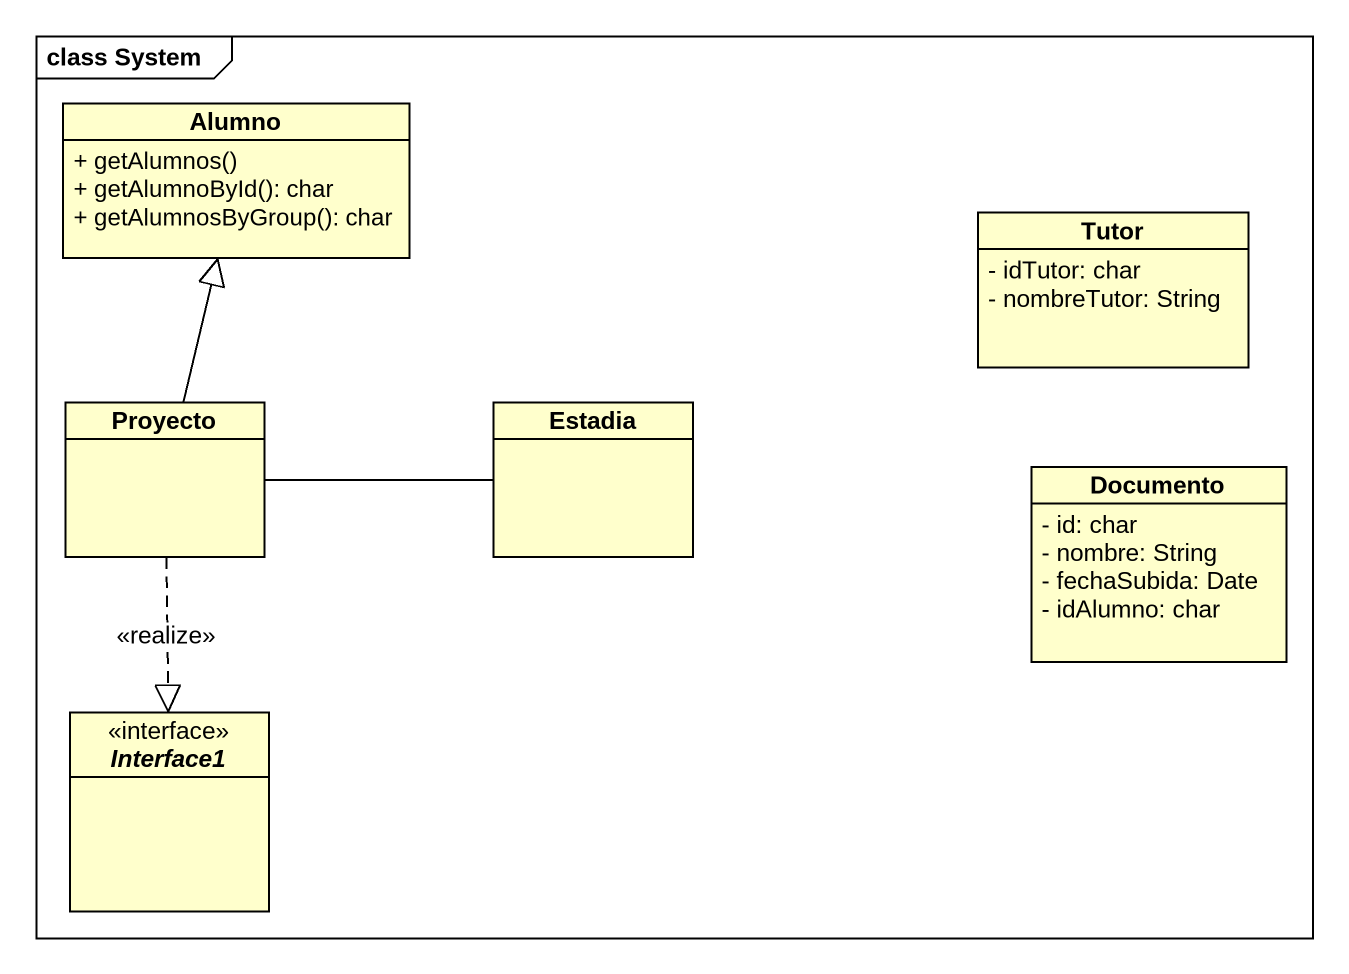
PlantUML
@startuml
mainframe class System
hide circle
hide empty members
skinparam classAttributeIconSize 0
class Alumno {
  + getAlumnos()
  + getAlumnoById(): char
  + getAlumnosByGroup(): char
}
class Tutor {
  - idTutor: char
  - nombreTutor: String
}
class Proyecto
class Estadia
class Documento {
  - id: char
  - nombre: String
  - fechaSubida: Date
  - idAlumno: char
}
interface Interface1 <<interface>>
Proyecto -up-|> Alumno
Proyecto -right- Estadia
Proyecto ..|> Interface1 : <<realize>>
@enduml
